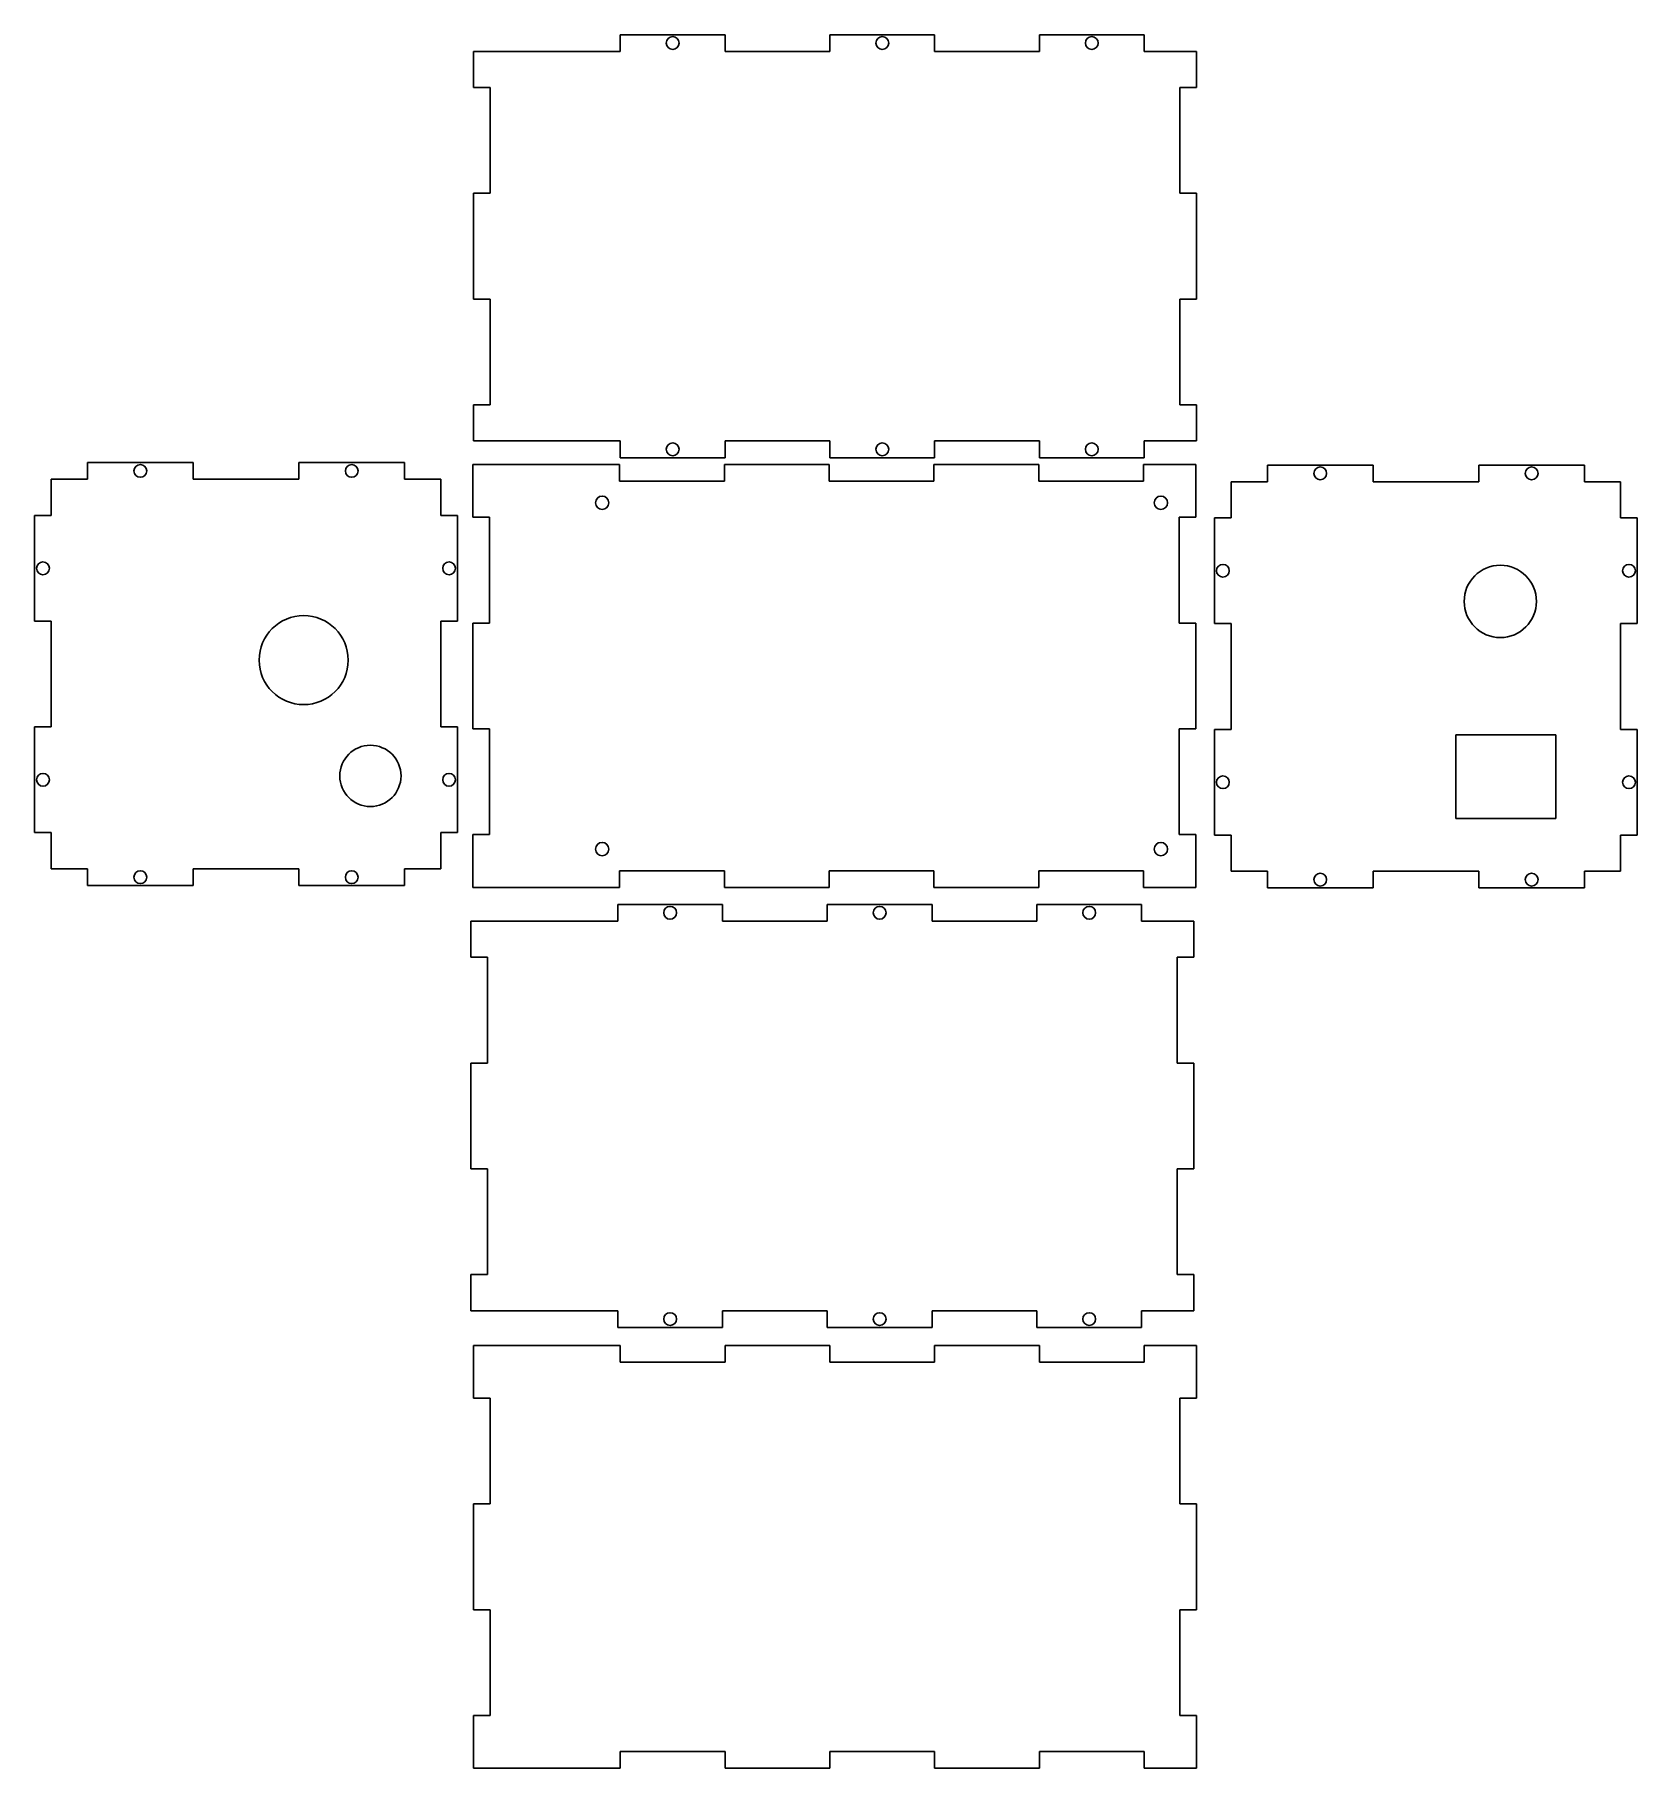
# Model space of a CAD drawing. Header units: millimetres. Extents: x 157 to 445, y 475 to 787.
import ezdxf

# ---------------------------------------------------------------- set-up
doc = ezdxf.new("R2010")
doc.units = ezdxf.units.MM

msp = doc.modelspace()

# ---------------------------------------------------------------- linework, layer by layer
at = {"color": 7, "linetype": 'Continuous', "lineweight": 25}
for p, q in [((262.34, 786.97), (262.34, 783.97)), ((281.18, 786.97), (262.34, 786.97)), ((281.18, 783.97), (281.18, 786.97)), ((300.01, 786.97), (300.01, 783.97)), ((318.84, 786.97), (300.01, 786.97)), ((318.84, 783.97), (318.84, 786.97)), ((337.68, 786.97), (337.68, 783.97)), ((356.51, 786.97), (337.68, 786.97)), ((356.51, 783.97), (356.51, 786.97)), ((235.93, 777.47), (235.93, 783.97)), ((262.34, 783.97), (235.93, 783.97)), ((300.01, 783.97), (281.18, 783.97)), ((337.68, 783.97), (318.84, 783.97)), ((365.93, 783.97), (356.51, 783.97)), ((365.93, 777.47), (365.93, 783.97)), ((235.93, 777.47), (238.93, 777.47)), ((238.93, 758.47), (238.93, 777.47)), ((365.93, 777.47), (362.93, 777.47)), ((362.93, 777.47), (362.93, 758.47)), ((235.93, 739.47), (235.93, 758.47)), ((238.93, 758.47), (235.93, 758.47)), ((362.93, 758.47), (365.93, 758.47)), ((365.93, 739.47), (365.93, 758.47)), ((235.93, 739.47), (238.93, 739.47)), ((238.93, 720.47), (238.93, 739.47)), ((365.93, 739.47), (362.93, 739.47)), ((362.93, 739.47), (362.93, 720.47)), ((235.93, 713.97), (235.93, 720.47)), ((238.93, 720.47), (235.93, 720.47)), ((362.93, 720.47), (365.93, 720.47)), ((365.93, 713.97), (365.93, 720.47)), ((235.93, 713.97), (262.34, 713.97)), ((262.34, 710.97), (262.34, 713.97)), ((281.18, 713.97), (300.01, 713.97)), ((281.18, 713.97), (281.18, 710.97)), ((300.01, 710.97), (300.01, 713.97)), ((318.84, 713.97), (337.68, 713.97)), ((318.84, 713.97), (318.84, 710.97)), ((337.68, 710.97), (337.68, 713.97)), ((356.51, 713.97), (365.93, 713.97)), ((356.51, 713.97), (356.51, 710.97)), ((281.18, 710.97), (262.34, 710.97)), ((318.84, 710.97), (300.01, 710.97)), ((356.51, 710.97), (337.68, 710.97)), ((166.56, 710.09), (166.56, 707.09)), ((185.56, 710.09), (166.56, 710.09)), ((185.56, 707.09), (185.56, 710.09)), ((204.56, 710.09), (204.56, 707.09)), ((223.56, 710.09), (204.56, 710.09)), ((223.56, 707.09), (223.56, 710.09)), ((235.8, 700.25), (235.8, 709.75)), ((235.8, 709.75), (262.21, 709.75)), ((262.21, 706.75), (262.21, 709.75)), ((281.05, 709.75), (281.05, 706.75)), ((281.05, 709.75), (299.88, 709.75)), ((299.88, 706.75), (299.88, 709.75)), ((318.71, 709.75), (318.71, 706.75)), ((318.71, 709.75), (337.55, 709.75)), ((337.55, 706.75), (337.55, 709.75)), ((356.38, 709.75), (356.38, 706.75)), ((356.38, 709.75), (365.8, 709.75)), ((365.8, 709.75), (365.8, 700.25)), ((378.66, 706.65), (378.66, 709.65)), ((378.66, 709.65), (397.66, 709.65)), ((397.66, 709.65), (397.66, 706.65)), ((416.66, 706.65), (416.66, 709.65)), ((416.66, 709.65), (435.66, 709.65)), ((435.66, 709.65), (435.66, 706.65)), ((166.56, 707.09), (160.06, 707.09)), ((160.06, 707.09), (160.06, 700.59)), ((204.56, 707.09), (185.56, 707.09)), ((230.06, 707.09), (223.56, 707.09)), ((230.06, 700.59), (230.06, 707.09)), ((281.05, 706.75), (262.21, 706.75)), ((318.71, 706.75), (299.88, 706.75)), ((356.38, 706.75), (337.55, 706.75)), ((372.16, 700.15), (372.16, 706.65)), ((372.16, 706.65), (378.66, 706.65)), ((397.66, 706.65), (416.66, 706.65)), ((435.66, 706.65), (442.16, 706.65)), ((442.16, 706.65), (442.16, 700.15)), ((157.06, 700.59), (157.06, 681.59)), ((160.06, 700.59), (157.06, 700.59)), ((230.06, 700.59), (233.06, 700.59)), ((233.06, 700.59), (233.06, 681.59)), ((235.8, 700.25), (238.8, 700.25)), ((238.8, 681.25), (238.8, 700.25)), ((365.8, 700.25), (362.8, 700.25)), ((362.8, 700.25), (362.8, 681.25)), ((369.16, 700.15), (369.16, 681.15)), ((372.16, 700.15), (369.16, 700.15)), ((442.16, 700.15), (445.16, 700.15)), ((445.16, 700.15), (445.16, 681.15)), ((157.06, 681.59), (160.06, 681.59)), ((160.06, 681.59), (160.06, 662.59)), ((233.06, 681.59), (230.06, 681.59)), ((230.06, 662.59), (230.06, 681.59)), ((235.8, 662.25), (235.8, 681.25)), ((238.8, 681.25), (235.8, 681.25)), ((362.8, 681.25), (365.8, 681.25)), ((365.8, 681.25), (365.8, 662.25)), ((369.16, 681.15), (372.16, 681.15)), ((372.16, 662.15), (372.16, 681.15)), ((445.16, 681.15), (442.16, 681.15)), ((442.16, 681.15), (442.16, 662.15)), ((157.06, 662.59), (157.06, 643.59)), ((160.06, 662.59), (157.06, 662.59)), ((230.06, 662.59), (233.06, 662.59)), ((233.06, 662.59), (233.06, 643.59)), ((235.8, 662.25), (238.8, 662.25)), ((238.8, 643.25), (238.8, 662.25)), ((365.8, 662.25), (362.8, 662.25)), ((362.8, 662.25), (362.8, 643.25)), ((372.16, 662.15), (369.16, 662.15)), ((369.16, 662.15), (369.16, 643.15)), ((412.53, 661.15), (430.53, 661.15)), ((412.53, 646.15), (412.53, 661.15)), ((430.53, 661.15), (430.53, 646.15)), ((442.16, 662.15), (445.16, 662.15)), ((445.16, 662.15), (445.16, 643.15)), ((430.53, 646.15), (412.53, 646.15)), ((157.06, 643.59), (160.06, 643.59)), ((160.06, 643.59), (160.06, 637.09)), ((233.06, 643.59), (230.06, 643.59)), ((230.06, 637.09), (230.06, 643.59)), ((235.8, 633.75), (235.8, 643.25)), ((238.8, 643.25), (235.8, 643.25)), ((362.8, 643.25), (365.8, 643.25)), ((365.8, 643.25), (365.8, 633.75)), ((369.16, 643.15), (372.16, 643.15)), ((372.16, 636.65), (372.16, 643.15)), ((445.16, 643.15), (442.16, 643.15)), ((442.16, 643.15), (442.16, 636.65)), ((160.06, 637.09), (166.56, 637.09)), ((166.56, 634.09), (166.56, 637.09)), ((185.56, 637.09), (185.56, 634.09)), ((185.56, 637.09), (204.56, 637.09)), ((204.56, 634.09), (204.56, 637.09)), ((223.56, 637.09), (223.56, 634.09)), ((223.56, 637.09), (230.06, 637.09)), ((281.05, 636.75), (262.21, 636.75)), ((262.21, 636.75), (262.21, 633.75)), ((281.05, 633.75), (281.05, 636.75)), ((318.71, 636.75), (299.88, 636.75)), ((299.88, 636.75), (299.88, 633.75)), ((318.71, 633.75), (318.71, 636.75)), ((356.38, 636.75), (337.55, 636.75)), ((337.55, 636.75), (337.55, 633.75)), ((356.38, 633.75), (356.38, 636.75)), ((378.66, 636.65), (372.16, 636.65)), ((378.66, 636.65), (378.66, 633.65)), ((416.66, 636.65), (397.66, 636.65)), ((397.66, 633.65), (397.66, 636.65)), ((416.66, 636.65), (416.66, 633.65)), ((442.16, 636.65), (435.66, 636.65)), ((435.66, 633.65), (435.66, 636.65)), ((185.56, 634.09), (166.56, 634.09)), ((223.56, 634.09), (204.56, 634.09)), ((262.21, 633.75), (235.8, 633.75)), ((299.88, 633.75), (281.05, 633.75)), ((337.55, 633.75), (318.71, 633.75)), ((365.8, 633.75), (356.38, 633.75)), ((378.66, 633.65), (397.66, 633.65)), ((416.66, 633.65), (435.66, 633.65)), ((261.88, 630.69), (261.88, 627.69)), ((280.71, 630.69), (261.88, 630.69)), ((280.71, 627.69), (280.71, 630.69)), ((299.55, 630.69), (299.55, 627.69)), ((318.38, 630.69), (299.55, 630.69)), ((318.38, 627.69), (318.38, 630.69)), ((337.21, 630.69), (337.21, 627.69)), ((356.05, 630.69), (337.21, 630.69)), ((356.05, 627.69), (356.05, 630.69)), ((235.46, 621.19), (235.46, 627.69)), ((261.88, 627.69), (235.46, 627.69)), ((299.55, 627.69), (280.71, 627.69)), ((337.21, 627.69), (318.38, 627.69)), ((365.46, 627.69), (356.05, 627.69)), ((365.46, 621.19), (365.46, 627.69)), ((235.46, 621.19), (238.46, 621.19)), ((238.46, 602.19), (238.46, 621.19)), ((365.46, 621.19), (362.46, 621.19)), ((362.46, 621.19), (362.46, 602.19)), ((235.46, 583.19), (235.46, 602.19)), ((238.46, 602.19), (235.46, 602.19)), ((362.46, 602.19), (365.46, 602.19)), ((365.46, 583.19), (365.46, 602.19)), ((235.46, 583.19), (238.46, 583.19)), ((238.46, 564.19), (238.46, 583.19)), ((365.46, 583.19), (362.46, 583.19)), ((362.46, 583.19), (362.46, 564.19)), ((235.46, 557.69), (235.46, 564.19)), ((238.46, 564.19), (235.46, 564.19)), ((362.46, 564.19), (365.46, 564.19)), ((365.46, 557.69), (365.46, 564.19)), ((235.46, 557.69), (261.88, 557.69)), ((261.88, 554.69), (261.88, 557.69)), ((280.71, 557.69), (299.55, 557.69)), ((280.71, 557.69), (280.71, 554.69)), ((299.55, 554.69), (299.55, 557.69)), ((318.38, 557.69), (337.21, 557.69)), ((318.38, 557.69), (318.38, 554.69)), ((337.21, 554.69), (337.21, 557.69)), ((356.05, 557.69), (365.46, 557.69)), ((356.05, 557.69), (356.05, 554.69)), ((280.71, 554.69), (261.88, 554.69)), ((318.38, 554.69), (299.55, 554.69)), ((356.05, 554.69), (337.21, 554.69)), ((235.93, 541.97), (235.93, 551.47)), ((235.93, 551.47), (262.34, 551.47)), ((262.34, 548.47), (262.34, 551.47)), ((281.18, 551.47), (281.18, 548.47)), ((281.18, 551.47), (300.01, 551.47)), ((300.01, 548.47), (300.01, 551.47)), ((318.84, 551.47), (318.84, 548.47)), ((318.84, 551.47), (337.68, 551.47)), ((337.68, 548.47), (337.68, 551.47)), ((356.51, 551.47), (356.51, 548.47)), ((356.51, 551.47), (365.93, 551.47)), ((365.93, 551.47), (365.93, 541.97)), ((281.18, 548.47), (262.34, 548.47)), ((318.84, 548.47), (300.01, 548.47)), ((356.51, 548.47), (337.68, 548.47)), ((235.93, 541.97), (238.93, 541.97)), ((238.93, 522.97), (238.93, 541.97)), ((365.93, 541.97), (362.93, 541.97)), ((362.93, 541.97), (362.93, 522.97)), ((235.93, 503.97), (235.93, 522.97)), ((238.93, 522.97), (235.93, 522.97)), ((362.93, 522.97), (365.93, 522.97)), ((365.93, 522.97), (365.93, 503.97)), ((235.93, 503.97), (238.93, 503.97)), ((238.93, 484.97), (238.93, 503.97)), ((365.93, 503.97), (362.93, 503.97)), ((362.93, 503.97), (362.93, 484.97)), ((235.93, 475.47), (235.93, 484.97)), ((238.93, 484.97), (235.93, 484.97)), ((362.93, 484.97), (365.93, 484.97)), ((365.93, 484.97), (365.93, 475.47)), ((281.18, 478.47), (262.34, 478.47)), ((262.34, 478.47), (262.34, 475.47)), ((281.18, 475.47), (281.18, 478.47)), ((318.84, 478.47), (300.01, 478.47)), ((300.01, 478.47), (300.01, 475.47)), ((318.84, 475.47), (318.84, 478.47)), ((356.51, 478.47), (337.68, 478.47)), ((337.68, 478.47), (337.68, 475.47)), ((356.51, 475.47), (356.51, 478.47)), ((262.34, 475.47), (235.93, 475.47)), ((300.01, 475.47), (281.18, 475.47)), ((337.68, 475.47), (318.84, 475.47)), ((365.93, 475.47), (356.51, 475.47))]:
    msp.add_line(p, q, dxfattribs=at)
for centre, radius in [((271.76, 785.47), 1.15), ((309.43, 785.47), 1.15), ((347.09, 785.47), 1.15), ((271.76, 712.47), 1.15), ((309.43, 712.47), 1.15), ((347.09, 712.47), 1.15), ((176.06, 708.59), 1.15), ((214.06, 708.59), 1.15), ((388.16, 708.15), 1.15), ((426.16, 708.15), 1.15), ((259.08, 702.86), 1.2), ((359.52, 702.86), 1.2), ((158.56, 691.09), 1.15), ((231.56, 691.09), 1.15), ((370.66, 690.65), 1.15), ((420.53, 685.15), 6.5), ((443.66, 690.65), 1.15), ((205.42, 674.59), 8), ((217.42, 653.79), 5.5), ((158.56, 653.09), 1.15), ((231.56, 653.09), 1.15), ((370.66, 652.65), 1.15), ((443.66, 652.65), 1.15), ((259.08, 640.63), 1.2), ((359.52, 640.63), 1.2), ((176.06, 635.59), 1.15), ((214.06, 635.59), 1.15), ((388.16, 635.15), 1.15), ((426.16, 635.15), 1.15), ((271.3, 629.19), 1.15), ((308.96, 629.19), 1.15), ((346.63, 629.19), 1.15), ((271.3, 556.19), 1.15), ((308.96, 556.19), 1.15), ((346.63, 556.19), 1.15)]:
    msp.add_circle(centre, radius, dxfattribs=at)

doc.saveas('drawing.dxf')
